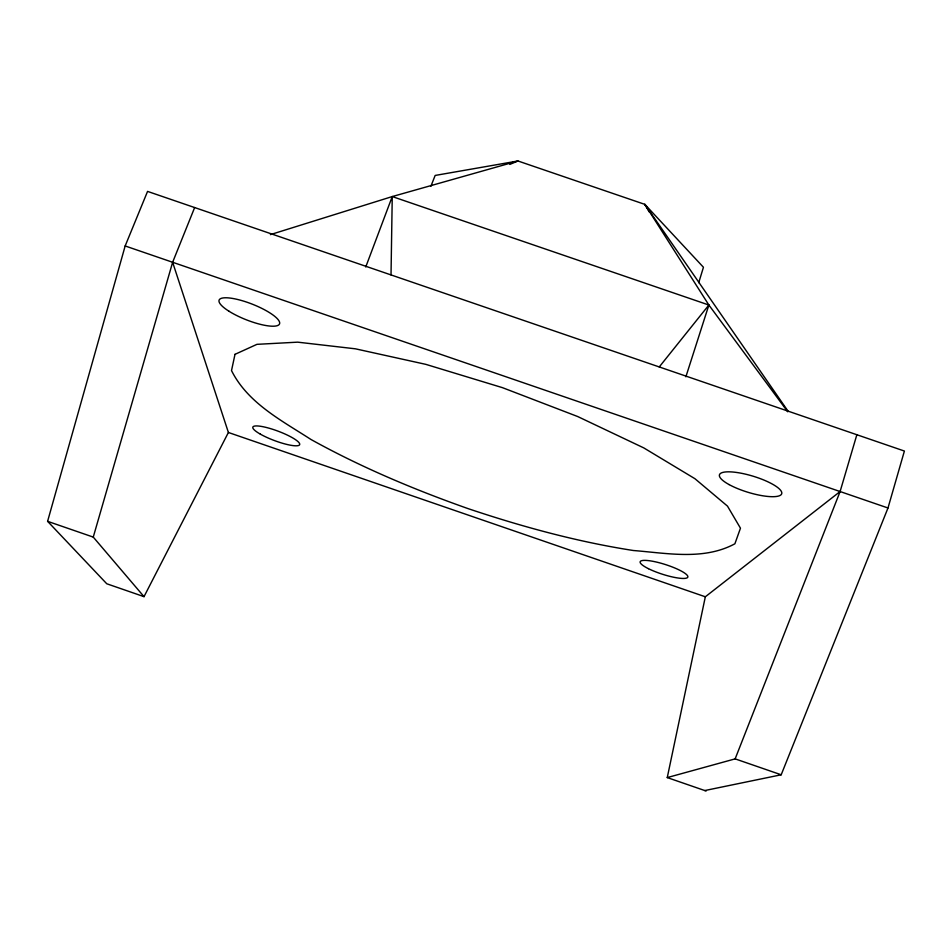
<?xml version="1.0" encoding="UTF-8"?>
<svg xmlns="http://www.w3.org/2000/svg" width="952" height="952" viewBox="0 0 952 952"><rect width="100%" height="100%" fill="white"/><g stroke="black" fill="none" stroke-linecap="round" stroke-linejoin="round"><path stroke-width="1.43" d="M391.022 274.914L392.248 196.564L517.947 160.983L644.873 204.382L703.445 267.274L698.72 282.708M706.134 791.017L667.257 777.582L705.337 596.785L840.104 491.529L856.859 434.731M194.648 207.548L172.633 262.276L228.397 432.482L144.014 596.654L106.767 583.766L47.6 521.327L125.164 245.961L147.56 191.4L904.4 451.046L887.99 507.987L781.187 774.785L704.766 790.553M144.014 596.654L93.26 537.095L172.633 262.276M685.868 376.813L708.871 305.021L644.873 204.382L649.3 212.046M365.747 266.988L392.248 196.564L708.871 305.021L787.744 411.776M667.257 777.582L735.146 758.875L840.104 491.529M430.863 186.354L435.159 175.442L517.947 160.983L509.796 164.422M659.26 366.937L708.871 305.021M270.404 234.62L392.248 196.564M125.164 245.961L887.99 507.987M228.397 432.482L705.337 596.785M47.6 521.327L93.26 537.095M735.146 758.875L781.187 774.785M644.873 204.382L788.173 411.371M235.001 354.334L231.514 370.59C247.794 403.16 281.673 420.51 310.983 439.491C361.153 467.301 414.108 489.542 468.134 508.642C522.089 526.73 577.126 541.771 633.413 550.518C667.019 553.148 703.695 560.621 734.896 543.782L740.466 528.193L727.483 506.119L694.924 478.701L643.802 447.916L577.662 416.524L502.477 387.666L425.806 364.354L355.393 348.813L297.69 342.161L256.957 344.338L235.001 354.334M260.348 434.136A24.99 5.034 20.5 0 0 299.154 445.215A24.99 5.034 20.5 0 0 269.261 428.257A24.99 5.034 20.5 0 0 260.348 434.136M648.443 568.677A25.049 5.069 17.8 0 0 687.487 577.578A25.049 5.069 17.8 0 0 656.035 561.966A25.049 5.069 17.8 0 0 648.443 568.677M229.027 311.256A32.451 8.366 21.5 0 0 279.019 324.668A32.451 8.366 21.5 0 0 239.952 300.07A32.451 8.366 21.5 0 0 229.027 311.256M729.089 484.58A32.523 8.437 16.9 0 0 780.961 494.85A32.523 8.437 16.9 0 0 741.787 473.346A32.523 8.437 16.9 0 0 729.089 484.58"/></g></svg>
